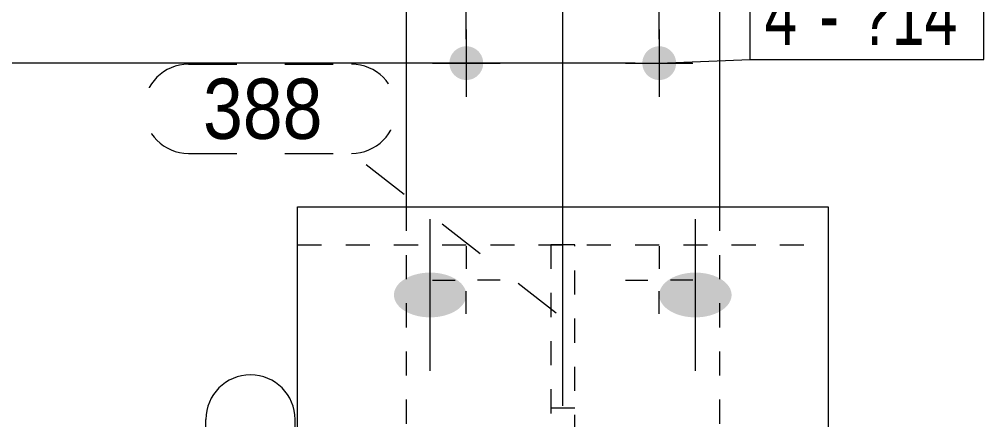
# Model space of a CAD drawing. Header units: millimetres. Extents: x 2 to 579, y 1 to 825.
# Drawn here: x 55.91 to 95.91, y 684.7 to 701.32 of the extents above; entities that cross this region are included whole.
import ezdxf

# ---------------------------------------------------------------- set-up
doc = ezdxf.new("R2010")
doc.units = ezdxf.units.MM
for name, pattern in [('XKITLINE00', [0]), ('XKITLINE01', [4, 1, -1, 1, -1]), ('XKITLINE02', [4, 2, -2])]:
    doc.linetypes.add(name, pattern=pattern)
for name, color, linetype, lineweight in [('Bolt', 3, 'Continuous', 0), ('BoltMark', 7, 'Continuous', 0), ('Dimensions', 7, 'Continuous', 0), ('Part', 2, 'Continuous', 0), ('PartMark', 7, 'Continuous', 0)]:
    doc.layers.add(name, color=color, linetype=linetype, lineweight=lineweight)
doc.styles.add('ARIAL', font='ARIAL.TTF')
doc.styles.add('ARIAL_NARROW', font='ARIALN.TTF')

# ---------------------------------------------------------------- blocks, each defined once
blk = doc.blocks.new('*A43')
at = {"layer": 'Bolt'}
for points in [[(72.913, 688.953), (72.876, 688.954), (72.84, 688.955), (72.803, 688.957), (72.766, 688.96), (72.73, 688.963), (72.694, 688.966), (72.657, 688.97), (72.621, 688.975), (72.586, 688.98), (72.55, 688.986), (72.515, 688.993), (72.479, 688.999), (72.445, 689.007), (72.41, 689.015), (72.376, 689.023), (72.342, 689.032), (72.309, 689.042), (72.276, 689.052), (72.243, 689.062), (72.211, 689.073), (72.179, 689.085), (72.148, 689.097), (72.117, 689.109), (72.086, 689.122), (72.056, 689.135), (72.027, 689.149), (71.998, 689.163), (71.97, 689.178), (71.943, 689.193), (71.916, 689.209), (71.889, 689.225), (71.864, 689.241), (71.839, 689.258), (71.814, 689.275), (71.79, 689.292), (71.767, 689.31), (71.745, 689.328), (71.724, 689.346), (71.703, 689.365), (71.683, 689.384), (71.663, 689.404), (71.645, 689.423), (71.627, 689.443), (71.61, 689.464), (71.594, 689.484), (71.579, 689.505), (71.564, 689.526), (71.551, 689.547), (71.538, 689.568), (71.526, 689.59), (71.515, 689.612), (71.504, 689.633), (71.495, 689.656), (71.486, 689.678), (71.479, 689.7), (71.472, 689.722), (71.466, 689.745), (71.461, 689.767), (71.457, 689.79), (71.454, 689.813), (71.452, 689.836), (71.45, 689.858), (71.45, 689.881), (71.45, 689.904), (71.452, 689.927), (71.454, 689.949), (71.457, 689.972), (71.461, 689.995), (71.466, 690.017), (71.472, 690.04), (71.479, 690.062), (71.486, 690.085), (71.495, 690.107), (71.504, 690.129), (71.515, 690.151), (71.526, 690.172), (71.538, 690.194), (71.551, 690.215), (71.564, 690.237), (71.579, 690.257), (71.594, 690.278), (71.61, 690.299), (71.627, 690.319), (71.645, 690.339), (71.663, 690.359), (71.683, 690.378), (71.703, 690.397), (71.724, 690.416), (71.745, 690.434), (71.767, 690.453), (71.79, 690.47), (71.814, 690.488), (71.839, 690.505), (71.864, 690.522), (71.889, 690.538), (71.916, 690.554), (71.943, 690.569), (71.97, 690.584), (71.998, 690.599), (72.027, 690.613), (72.056, 690.627), (72.086, 690.64), (72.117, 690.653), (72.148, 690.666), (72.179, 690.678), (72.211, 690.689), (72.243, 690.7), (72.276, 690.711), (72.309, 690.721), (72.342, 690.73), (72.376, 690.739), (72.41, 690.748), (72.445, 690.756), (72.479, 690.763), (72.515, 690.77), (72.55, 690.776), (72.586, 690.782), (72.621, 690.787), (72.657, 690.792), (72.694, 690.796), (72.73, 690.8), (72.766, 690.803), (72.803, 690.805), (72.84, 690.807), (72.876, 690.809), (72.913, 690.81), (72.95, 690.81), (72.987, 690.81), (73.024, 690.809), (73.06, 690.807), (73.097, 690.805), (73.134, 690.803), (73.17, 690.8), (73.206, 690.796), (73.243, 690.792), (73.279, 690.787), (73.314, 690.782), (73.35, 690.776), (73.385, 690.77), (73.421, 690.763), (73.455, 690.756), (73.49, 690.748), (73.524, 690.739), (73.558, 690.73), (73.591, 690.721), (73.624, 690.711), (73.657, 690.7), (73.689, 690.689), (73.721, 690.678), (73.752, 690.666), (73.783, 690.653), (73.814, 690.64), (73.844, 690.627), (73.873, 690.613), (73.902, 690.599), (73.93, 690.584), (73.957, 690.569), (73.984, 690.554), (74.011, 690.538), (74.036, 690.522), (74.061, 690.505), (74.086, 690.488), (74.11, 690.47), (74.133, 690.453), (74.155, 690.434), (74.176, 690.416), (74.197, 690.397), (74.217, 690.378), (74.237, 690.359), (74.255, 690.339), (74.273, 690.319), (74.29, 690.299), (74.306, 690.278), (74.321, 690.257), (74.336, 690.237), (74.349, 690.215), (74.362, 690.194), (74.374, 690.172), (74.385, 690.151), (74.396, 690.129), (74.405, 690.107), (74.414, 690.085), (74.421, 690.062), (74.428, 690.04), (74.434, 690.017), (74.439, 689.995), (74.443, 689.972), (74.446, 689.949), (74.448, 689.927), (74.45, 689.904), (74.45, 689.881), (74.45, 689.858), (74.448, 689.836), (74.446, 689.813), (74.443, 689.79), (74.439, 689.767), (74.434, 689.745), (74.428, 689.722), (74.421, 689.7), (74.414, 689.678), (74.405, 689.656), (74.396, 689.633), (74.385, 689.612), (74.374, 689.59), (74.362, 689.568), (74.349, 689.547), (74.336, 689.526), (74.321, 689.505), (74.306, 689.484), (74.29, 689.464), (74.273, 689.443), (74.255, 689.423), (74.237, 689.404), (74.217, 689.384), (74.197, 689.365), (74.176, 689.346), (74.155, 689.328), (74.133, 689.31), (74.11, 689.292), (74.086, 689.275), (74.061, 689.258), (74.036, 689.241), (74.011, 689.225), (73.984, 689.209), (73.957, 689.193), (73.93, 689.178), (73.902, 689.163), (73.873, 689.149), (73.844, 689.135), (73.814, 689.122), (73.783, 689.109), (73.752, 689.097), (73.721, 689.085), (73.689, 689.073), (73.657, 689.062), (73.624, 689.052), (73.591, 689.042), (73.558, 689.032), (73.524, 689.023), (73.49, 689.015), (73.455, 689.007), (73.421, 688.999), (73.385, 688.993), (73.35, 688.986), (73.314, 688.98), (73.279, 688.975), (73.243, 688.97), (73.206, 688.966), (73.17, 688.963), (73.134, 688.96), (73.097, 688.957), (73.06, 688.955), (73.024, 688.954), (72.987, 688.953), (72.95, 688.953)], [(83.913, 688.953), (83.876, 688.954), (83.84, 688.955), (83.803, 688.957), (83.766, 688.96), (83.73, 688.963), (83.694, 688.966), (83.657, 688.97), (83.621, 688.975), (83.586, 688.98), (83.55, 688.986), (83.515, 688.993), (83.479, 688.999), (83.445, 689.007), (83.41, 689.015), (83.376, 689.023), (83.342, 689.032), (83.309, 689.042), (83.276, 689.052), (83.243, 689.062), (83.211, 689.073), (83.179, 689.085), (83.148, 689.097), (83.117, 689.109), (83.086, 689.122), (83.056, 689.135), (83.027, 689.149), (82.998, 689.163), (82.97, 689.178), (82.943, 689.193), (82.916, 689.209), (82.889, 689.225), (82.864, 689.241), (82.839, 689.258), (82.814, 689.275), (82.79, 689.292), (82.767, 689.31), (82.745, 689.328), (82.724, 689.346), (82.703, 689.365), (82.683, 689.384), (82.663, 689.404), (82.645, 689.423), (82.627, 689.443), (82.61, 689.464), (82.594, 689.484), (82.579, 689.505), (82.564, 689.526), (82.551, 689.547), (82.538, 689.568), (82.526, 689.59), (82.515, 689.612), (82.504, 689.633), (82.495, 689.656), (82.486, 689.678), (82.479, 689.7), (82.472, 689.722), (82.466, 689.745), (82.461, 689.767), (82.457, 689.79), (82.454, 689.813), (82.452, 689.836), (82.45, 689.858), (82.45, 689.881), (82.45, 689.904), (82.452, 689.927), (82.454, 689.949), (82.457, 689.972), (82.461, 689.995), (82.466, 690.017), (82.472, 690.04), (82.479, 690.062), (82.486, 690.085), (82.495, 690.107), (82.504, 690.129), (82.515, 690.151), (82.526, 690.172), (82.538, 690.194), (82.551, 690.215), (82.564, 690.237), (82.579, 690.257), (82.594, 690.278), (82.61, 690.299), (82.627, 690.319), (82.645, 690.339), (82.663, 690.359), (82.683, 690.378), (82.703, 690.397), (82.724, 690.416), (82.745, 690.434), (82.767, 690.453), (82.79, 690.47), (82.814, 690.488), (82.839, 690.505), (82.864, 690.522), (82.889, 690.538), (82.916, 690.554), (82.943, 690.569), (82.97, 690.584), (82.998, 690.599), (83.027, 690.613), (83.056, 690.627), (83.086, 690.64), (83.117, 690.653), (83.148, 690.666), (83.179, 690.678), (83.211, 690.689), (83.243, 690.7), (83.276, 690.711), (83.309, 690.721), (83.342, 690.73), (83.376, 690.739), (83.41, 690.748), (83.445, 690.756), (83.479, 690.763), (83.515, 690.77), (83.55, 690.776), (83.586, 690.782), (83.621, 690.787), (83.657, 690.792), (83.694, 690.796), (83.73, 690.8), (83.766, 690.803), (83.803, 690.805), (83.84, 690.807), (83.876, 690.809), (83.913, 690.81), (83.95, 690.81), (83.987, 690.81), (84.024, 690.809), (84.06, 690.807), (84.097, 690.805), (84.134, 690.803), (84.17, 690.8), (84.206, 690.796), (84.243, 690.792), (84.279, 690.787), (84.314, 690.782), (84.35, 690.776), (84.385, 690.77), (84.421, 690.763), (84.455, 690.756), (84.49, 690.748), (84.524, 690.739), (84.558, 690.73), (84.591, 690.721), (84.624, 690.711), (84.657, 690.7), (84.689, 690.689), (84.721, 690.678), (84.752, 690.666), (84.783, 690.653), (84.814, 690.64), (84.844, 690.627), (84.873, 690.613), (84.902, 690.599), (84.93, 690.584), (84.957, 690.569), (84.984, 690.554), (85.011, 690.538), (85.036, 690.522), (85.061, 690.505), (85.086, 690.488), (85.11, 690.47), (85.133, 690.453), (85.155, 690.434), (85.176, 690.416), (85.197, 690.397), (85.217, 690.378), (85.237, 690.359), (85.255, 690.339), (85.273, 690.319), (85.29, 690.299), (85.306, 690.278), (85.321, 690.257), (85.336, 690.237), (85.349, 690.215), (85.362, 690.194), (85.374, 690.172), (85.385, 690.151), (85.396, 690.129), (85.405, 690.107), (85.414, 690.085), (85.421, 690.062), (85.428, 690.04), (85.434, 690.017), (85.439, 689.995), (85.443, 689.972), (85.446, 689.949), (85.448, 689.927), (85.45, 689.904), (85.45, 689.881), (85.45, 689.858), (85.448, 689.836), (85.446, 689.813), (85.443, 689.79), (85.439, 689.767), (85.434, 689.745), (85.428, 689.722), (85.421, 689.7), (85.414, 689.678), (85.405, 689.656), (85.396, 689.633), (85.385, 689.612), (85.374, 689.59), (85.362, 689.568), (85.349, 689.547), (85.336, 689.526), (85.321, 689.505), (85.306, 689.484), (85.29, 689.464), (85.273, 689.443), (85.255, 689.423), (85.237, 689.404), (85.217, 689.384), (85.197, 689.365), (85.176, 689.346), (85.155, 689.328), (85.133, 689.31), (85.11, 689.292), (85.086, 689.275), (85.061, 689.258), (85.036, 689.241), (85.011, 689.225), (84.984, 689.209), (84.957, 689.193), (84.93, 689.178), (84.902, 689.163), (84.873, 689.149), (84.844, 689.135), (84.814, 689.122), (84.783, 689.109), (84.752, 689.097), (84.721, 689.085), (84.689, 689.073), (84.657, 689.062), (84.624, 689.052), (84.591, 689.042), (84.558, 689.032), (84.524, 689.023), (84.49, 689.015), (84.455, 689.007), (84.421, 688.999), (84.385, 688.993), (84.35, 688.986), (84.314, 688.98), (84.279, 688.975), (84.243, 688.97), (84.206, 688.966), (84.17, 688.963), (84.134, 688.96), (84.097, 688.957), (84.06, 688.955), (84.024, 688.954), (83.987, 688.953), (83.95, 688.953)]]:
    blk.add_hatch(color=3, dxfattribs=at).paths.add_polyline_path(points, flags=17)
at = {"layer": 'Bolt', "color": 3, "linetype": 'XKITLINE00', "lineweight": 0}
for p, q in [((72.95, 686.74), (72.95, 693.022)), ((83.95, 686.74), (83.95, 693.022))]:
    blk.add_line(p, q, dxfattribs=at)
blk = doc.blocks.new('*A51')
at = {"layer": 'Bolt'}
blk.add_hatch(color=3, dxfattribs=at).paths.add_polyline_path([(75.149, 699.468), (75.147, 699.433), (75.142, 699.399), (75.137, 699.366), (75.129, 699.332), (75.12, 699.299), (75.109, 699.266), (75.097, 699.234), (75.083, 699.203), (75.067, 699.172), (75.05, 699.142), (75.032, 699.113), (75.012, 699.085), (74.991, 699.058), (74.969, 699.032), (74.945, 699.007), (74.92, 698.983), (74.894, 698.961), (74.867, 698.94), (74.839, 698.92), (74.81, 698.902), (74.78, 698.885), (74.749, 698.869), (74.718, 698.855), (74.686, 698.843), (74.653, 698.832), (74.62, 698.823), (74.587, 698.816), (74.553, 698.81), (74.519, 698.805), (74.484, 698.803), (74.45, 698.802), (74.416, 698.803), (74.381, 698.805), (74.347, 698.81), (74.313, 698.816), (74.28, 698.823), (74.247, 698.832), (74.214, 698.843), (74.182, 698.855), (74.151, 698.869), (74.12, 698.885), (74.09, 698.902), (74.061, 698.92), (74.033, 698.94), (74.006, 698.961), (73.98, 698.983), (73.955, 699.007), (73.931, 699.032), (73.909, 699.058), (73.888, 699.085), (73.868, 699.113), (73.85, 699.142), (73.833, 699.172), (73.817, 699.203), (73.803, 699.234), (73.791, 699.266), (73.78, 699.299), (73.771, 699.332), (73.763, 699.366), (73.758, 699.399), (73.753, 699.433), (73.751, 699.468), (73.75, 699.502), (73.751, 699.536), (73.753, 699.571), (73.758, 699.605), (73.763, 699.639), (73.771, 699.672), (73.78, 699.705), (73.791, 699.738), (73.803, 699.77), (73.817, 699.801), (73.833, 699.832), (73.85, 699.862), (73.868, 699.891), (73.888, 699.919), (73.909, 699.946), (73.931, 699.972), (73.955, 699.997), (73.98, 700.021), (74.006, 700.043), (74.033, 700.064), (74.061, 700.084), (74.09, 700.102), (74.12, 700.119), (74.151, 700.135), (74.182, 700.149), (74.214, 700.161), (74.247, 700.172), (74.28, 700.181), (74.313, 700.189), (74.347, 700.194), (74.381, 700.199), (74.416, 700.201), (74.45, 700.202), (74.484, 700.201), (74.519, 700.199), (74.553, 700.194), (74.587, 700.189), (74.62, 700.181), (74.653, 700.172), (74.686, 700.161), (74.718, 700.149), (74.749, 700.135), (74.78, 700.119), (74.81, 700.102), (74.839, 700.084), (74.867, 700.064), (74.894, 700.043), (74.92, 700.021), (74.945, 699.997), (74.969, 699.972), (74.991, 699.946), (75.012, 699.919), (75.032, 699.891), (75.05, 699.862), (75.067, 699.832), (75.083, 699.801), (75.097, 699.77), (75.109, 699.738), (75.12, 699.705), (75.129, 699.672), (75.137, 699.639), (75.142, 699.605), (75.147, 699.571), (75.149, 699.536), (75.15, 699.502)], flags=17)
at = {"layer": 'Bolt', "color": 3, "linetype": 'XKITLINE00', "lineweight": 0}
for p, q in [((74.45, 700.902), (74.45, 698.102)), ((73.05, 699.502), (75.85, 699.502)), ((74.45, 691.902), (74.45, 690.97)), ((73.05, 690.502), (73.982, 690.502)), ((75.85, 690.502), (74.918, 690.502)), ((74.45, 689.102), (74.45, 690.034))]:
    blk.add_line(p, q, dxfattribs=at)
blk = doc.blocks.new('*A52')
at = {"layer": 'Bolt'}
blk.add_hatch(color=3, dxfattribs=at).paths.add_polyline_path([(83.149, 699.468), (83.147, 699.433), (83.142, 699.399), (83.137, 699.366), (83.129, 699.332), (83.12, 699.299), (83.109, 699.266), (83.097, 699.234), (83.083, 699.203), (83.067, 699.172), (83.05, 699.142), (83.032, 699.113), (83.012, 699.085), (82.991, 699.058), (82.969, 699.032), (82.945, 699.007), (82.92, 698.983), (82.894, 698.961), (82.867, 698.94), (82.839, 698.92), (82.81, 698.902), (82.78, 698.885), (82.749, 698.869), (82.718, 698.855), (82.686, 698.843), (82.653, 698.832), (82.62, 698.823), (82.587, 698.816), (82.553, 698.81), (82.519, 698.805), (82.484, 698.803), (82.45, 698.802), (82.416, 698.803), (82.381, 698.805), (82.347, 698.81), (82.313, 698.816), (82.28, 698.823), (82.247, 698.832), (82.214, 698.843), (82.182, 698.855), (82.151, 698.869), (82.12, 698.885), (82.09, 698.902), (82.061, 698.92), (82.033, 698.94), (82.006, 698.961), (81.98, 698.983), (81.955, 699.007), (81.931, 699.032), (81.909, 699.058), (81.888, 699.085), (81.868, 699.113), (81.85, 699.142), (81.833, 699.172), (81.817, 699.203), (81.803, 699.234), (81.791, 699.266), (81.78, 699.299), (81.771, 699.332), (81.763, 699.366), (81.758, 699.399), (81.753, 699.433), (81.751, 699.468), (81.75, 699.502), (81.751, 699.536), (81.753, 699.571), (81.758, 699.605), (81.763, 699.639), (81.771, 699.672), (81.78, 699.705), (81.791, 699.738), (81.803, 699.77), (81.817, 699.801), (81.833, 699.832), (81.85, 699.862), (81.868, 699.891), (81.888, 699.919), (81.909, 699.946), (81.931, 699.972), (81.955, 699.997), (81.98, 700.021), (82.006, 700.043), (82.033, 700.064), (82.061, 700.084), (82.09, 700.102), (82.12, 700.119), (82.151, 700.135), (82.182, 700.149), (82.214, 700.161), (82.247, 700.172), (82.28, 700.181), (82.313, 700.189), (82.347, 700.194), (82.381, 700.199), (82.416, 700.201), (82.45, 700.202), (82.484, 700.201), (82.519, 700.199), (82.553, 700.194), (82.587, 700.189), (82.62, 700.181), (82.653, 700.172), (82.686, 700.161), (82.718, 700.149), (82.749, 700.135), (82.78, 700.119), (82.81, 700.102), (82.839, 700.084), (82.867, 700.064), (82.894, 700.043), (82.92, 700.021), (82.945, 699.997), (82.969, 699.972), (82.991, 699.946), (83.012, 699.919), (83.032, 699.891), (83.05, 699.862), (83.067, 699.832), (83.083, 699.801), (83.097, 699.77), (83.109, 699.738), (83.12, 699.705), (83.129, 699.672), (83.137, 699.639), (83.142, 699.605), (83.147, 699.571), (83.149, 699.536), (83.15, 699.502)], flags=17)
at = {"layer": 'Bolt', "color": 3, "linetype": 'XKITLINE00', "lineweight": 0}
for p, q in [((82.45, 700.902), (82.45, 698.102)), ((81.05, 699.502), (83.85, 699.502)), ((82.45, 691.902), (82.45, 690.97)), ((81.05, 690.502), (81.982, 690.502)), ((83.85, 690.502), (82.918, 690.502)), ((82.45, 689.102), (82.45, 690.034))]:
    blk.add_line(p, q, dxfattribs=at)
blk = doc.blocks.new('*A55')
at = {"layer": 'Part', "color": 2, "linetype": 'XKITLINE00', "lineweight": 0}
for p, q in [((67.45, 609.625), (67.45, 693.537)), ((67.45, 693.537), (89.45, 693.537)), ((89.45, 693.537), (89.45, 609.625))]:
    blk.add_line(p, q, dxfattribs=at)
at = {"layer": 'Part', "color": 7, "linetype": 'XKITLINE01', "lineweight": 0}
blk.add_line((67.45, 691.966), (89.45, 691.966), dxfattribs=at)
blk = doc.blocks.new('*A69')
at = {"layer": 'Part', "color": 7, "linetype": 'XKITLINE01', "lineweight": 0}
for p, q in [((77.95, 691.966), (77.95, 677.902)), ((78.95, 691.966), (77.95, 691.966)), ((78.95, 677.902), (78.95, 691.966)), ((77.95, 685.203), (78.95, 685.203)), ((77.95, 682.774), (78.95, 682.774)), ((77.95, 677.902), (78.95, 677.902)), ((78.95, 677.902), (77.95, 677.902))]:
    blk.add_line(p, q, dxfattribs=at)
blk = doc.blocks.new('*A70')
at = {"layer": 'Part', "color": 2, "linetype": 'XKITLINE00', "lineweight": 0}
for p, q in [((71.95, 702.902), (71.95, 693.537)), ((71.95, 702.902), (84.95, 702.902)), ((84.95, 702.902), (84.95, 693.537))]:
    blk.add_line(p, q, dxfattribs=at)
at = {"layer": 'Part', "color": 7, "linetype": 'XKITLINE01', "lineweight": 0}
for p, q in [((84.95, 702.902), (71.95, 702.902)), ((71.95, 693.537), (71.95, 677.902)), ((84.95, 693.537), (84.95, 677.902)), ((84.95, 677.902), (71.95, 677.902)), ((71.95, 677.902), (84.95, 677.902))]:
    blk.add_line(p, q, dxfattribs=at)
blk = doc.blocks.new('*A181')
at = {"layer": 'Dimensions', "color": 7, "linetype": 'XKITLINE00', "lineweight": 0}
for p, q in [((74.45, 700.502), (74.45, 721.925)), ((78.45, 685.274), (78.45, 721.925)), ((75.299, 719.923), (73.601, 718.226)), ((79.299, 719.923), (77.601, 718.226)), ((74.45, 719.075), (78.45, 719.075))]:
    blk.add_line(p, q, dxfattribs=at)
at = {"layer": 'Dimensions', "color": 3}
for p in [(74.45, 719.075), (78.45, 719.075)]:
    blk.add_point(p, dxfattribs=at)
at = {"layer": 'Dimensions', "color": 3, "style": 'ARIAL', "width": 0.85}
blk.add_text('40', height=3, dxfattribs=at).set_placement((74.225, 720.425))
blk = doc.blocks.new('*A182')
at = {"layer": 'Dimensions', "color": 7, "linetype": 'XKITLINE00', "lineweight": 0}
for p, q in [((78.45, 685.274), (78.45, 721.475)), ((82.45, 700.502), (82.45, 721.475)), ((79.299, 719.923), (77.601, 718.226)), ((83.299, 719.923), (81.601, 718.226)), ((78.45, 719.075), (82.45, 719.075))]:
    blk.add_line(p, q, dxfattribs=at)
at = {"layer": 'Dimensions', "color": 3}
for p in [(78.45, 719.075), (82.45, 719.075)]:
    blk.add_point(p, dxfattribs=at)
at = {"layer": 'Dimensions', "color": 3, "style": 'ARIAL', "width": 0.85}
blk.add_text('40', height=3, dxfattribs=at).set_placement((78.225, 714.725))
blk = doc.blocks.new('*A183')
at = {"layer": 'PartMark', "color": 7, "linetype": 'XKITLINE02', "lineweight": 0}
for p, q in [((62.931, 699.459), (69.694, 699.459)), ((62.931, 695.759), (69.694, 695.759)), ((78.179, 689.124), (69.694, 695.759))]:
    blk.add_line(p, q, dxfattribs=at)
for centre, start, end in [((62.931, 697.609), 90, 270), ((69.694, 697.609), 270, 90)]:
    blk.add_arc(centre, 1.85, start, end, dxfattribs=at)
at = {"layer": 'PartMark', "color": 3, "style": 'ARIAL', "width": 0.85}
blk.add_text('388', height=2.5, dxfattribs=at).set_placement((63.531, 696.359))
blk = doc.blocks.new('*A197')
at = {"layer": 'PartMark', "color": 7, "linetype": 'XKITLINE00', "lineweight": 0}
for p, q in [((63.65, 677.954), (63.65, 684.716)), ((67.35, 677.954), (67.35, 684.716))]:
    blk.add_line(p, q, dxfattribs=at)
for centre, start, end in [((65.5, 684.716), 0, 180), ((65.5, 677.954), 180, 0)]:
    blk.add_arc(centre, 1.85, start, end, dxfattribs=at)
at = {"layer": 'PartMark', "color": 3, "style": 'ARIAL', "width": 0.85}
blk.add_text('234', height=2.5, rotation=90.0002, dxfattribs=at).set_placement((66.75, 678.554))
blk = doc.blocks.new('*A203')
at = {"layer": 'Dimensions', "color": 7, "linetype": 'XKITLINE00', "lineweight": 0}
blk.add_line((81.45, 699.502), (31.6, 699.502), dxfattribs=at)
blk = doc.blocks.new('*A217')
at = {"layer": 'BoltMark', "color": 7, "linetype": 'XKITLINE00', "lineweight": 0}
for p, q in [((86.218, 703.352), (95.906, 703.352)), ((86.218, 699.652), (86.218, 703.352)), ((95.906, 699.652), (95.906, 703.352)), ((82.45, 699.502), (86.218, 699.652)), ((86.218, 699.652), (95.906, 699.652))]:
    blk.add_line(p, q, dxfattribs=at)
at = {"layer": 'BoltMark', "color": 3, "style": 'ARIAL_NARROW', "width": 0.85}
for s, p in [('4', (86.818, 700.252)), ('?14', (90.747, 700.252)), ('-', (89.088, 700.252))]:
    blk.add_text(s, height=2.5, dxfattribs=at).set_placement(p)

msp = doc.modelspace()

# ---------------------------------------------------------------- block references
at = {"lineweight": 0}
for name in ['*A181', '*A182', '*A203', '*A217', '*A70', '*A51', '*A52', '*A183', '*A55', '*A43', '*A69', '*A197']:
    msp.add_blockref(name, (0, 0), dxfattribs=at)

doc.saveas('drawing.dxf')
